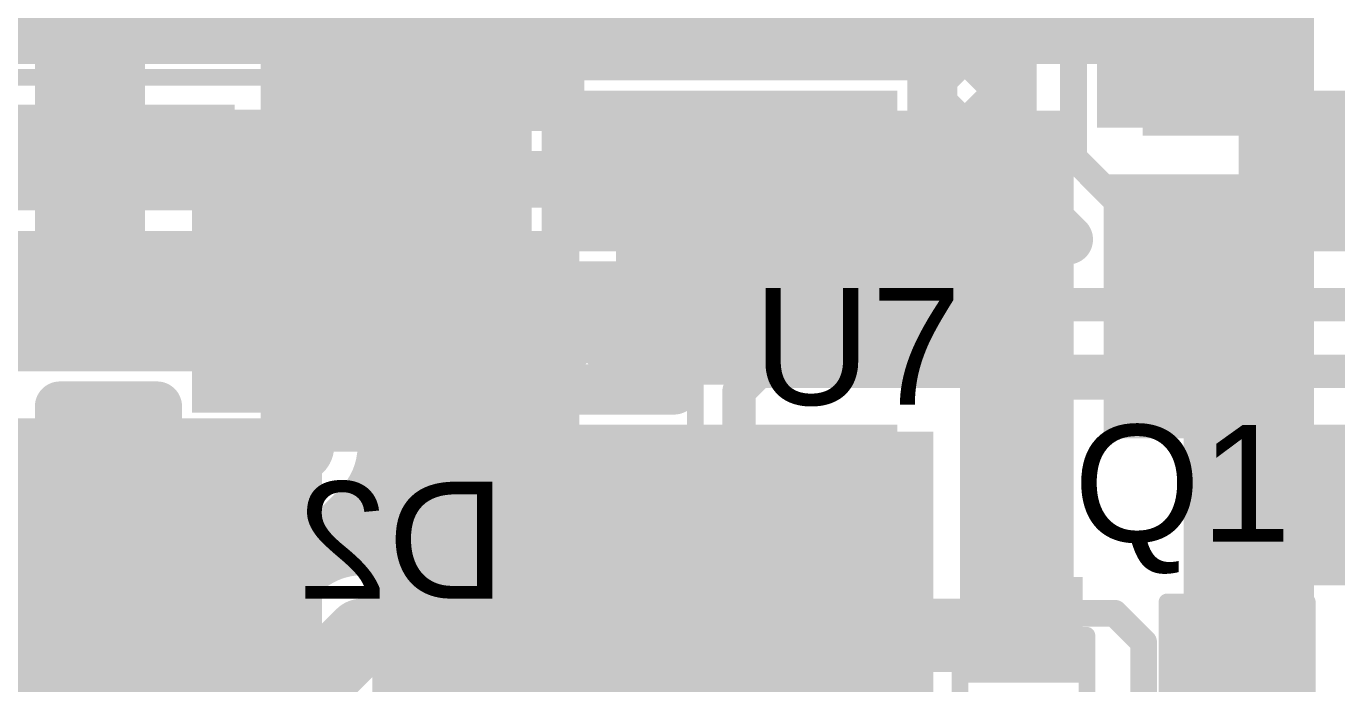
# Model space of a CAD drawing. Header units: millimetres. Extents: x -0.39 to 1.43, y -0.21 to 1.58.
# Drawn here: x -0.0696 to 0.3228, y 0.4265 to 0.6233 of the extents above; entities that cross this region are included whole.
import ezdxf

# ---------------------------------------------------------------- set-up
doc = ezdxf.new("R2010")
doc.units = ezdxf.units.MM
doc.header["$MEASUREMENT"] = 0
for name, color, linetype in [('BottomLayer', 5, 'Continuous'), ('BottomOverlay', 54, 'Continuous'), ('BottomPaste', 16, 'Continuous'), ('BottomSolder', 6, 'Continuous'), ('TopLayer', 1, 'Continuous'), ('TopOverlay', 2, 'Continuous'), ('TopPaste', 8, 'Continuous'), ('TopSolder', 216, 'Continuous'), ('ViaHoleLayer', 16, 'Continuous')]:
    doc.layers.add(name, color=color, linetype=linetype)
doc.styles.add('Arial', font='', dxfattribs={"height": 0.2})
doc.styles.get('Arial').set_extended_font_data('Arial')

# ---------------------------------------------------------------- blocks, each defined once
blk = doc.blocks.new('PHF254SMD___B_15')
at = {"layer": 'BottomLayer'}
for points in [[(-0.02008, 0.15354), (0.02008, 0.15354), (0.02008, 0.05512), (-0.02008, 0.05512)], [(0.07992, 0.15354), (0.12008, 0.15354), (0.12008, 0.05512), (0.07992, 0.05512)], [(-0.02008, -0.05512), (0.02008, -0.05512), (0.02008, -0.15354), (-0.02008, -0.15354)], [(0.07992, -0.05512), (0.12008, -0.05512), (0.12008, -0.15354), (0.07992, -0.15354)]]:
    blk.add_hatch(color=5, dxfattribs=at).paths.add_polyline_path(points)
at = {"layer": 'BottomPaste'}
for points in [[(-0.02008, 0.15354), (0.02008, 0.15354), (0.02008, 0.05512), (-0.02008, 0.05512)], [(0.07992, 0.15354), (0.12008, 0.15354), (0.12008, 0.05512), (0.07992, 0.05512)], [(-0.02008, -0.05512), (0.02008, -0.05512), (0.02008, -0.15354), (-0.02008, -0.15354)], [(0.07992, -0.05512), (0.12008, -0.05512), (0.12008, -0.15354), (0.07992, -0.15354)]]:
    blk.add_hatch(color=16, dxfattribs=at).paths.add_polyline_path(points)
at = {"layer": 'BottomSolder'}
for points in [[(-0.02408, 0.15754), (0.02408, 0.15754), (0.02408, 0.05112), (-0.02408, 0.05112)], [(0.07592, 0.15754), (0.12408, 0.15754), (0.12408, 0.05112), (0.07592, 0.05112)], [(-0.02408, -0.05112), (0.02408, -0.05112), (0.02408, -0.15754), (-0.02408, -0.15754)], [(0.07592, -0.05112), (0.12408, -0.05112), (0.12408, -0.15754), (0.07592, -0.15754)]]:
    blk.add_hatch(color=6, dxfattribs=at).paths.add_polyline_path(points)
blk = doc.blocks.new('XL4001E1_24')
at = {"layer": 'TopLayer'}
for points in [[(-0.13386, 0.08681), (-0.06024, 0.08681), (-0.06024, 0.06319), (-0.13386, 0.06319)], [(0.06024, 0.08681), (0.13386, 0.08681), (0.13386, 0.06319), (0.06024, 0.06319)], [(-0.04449, 0.06299), (0.04449, 0.06299), (0.04449, -0.06299), (-0.04449, -0.06299)], [(-0.13386, 0.03681), (-0.06024, 0.03681), (-0.06024, 0.01319), (-0.13386, 0.01319)], [(0.06024, 0.03681), (0.13386, 0.03681), (0.13386, 0.01319), (0.06024, 0.01319)], [(-0.13386, -0.01319), (-0.06024, -0.01319), (-0.06024, -0.03681), (-0.13386, -0.03681)], [(0.06024, -0.01319), (0.13386, -0.01319), (0.13386, -0.03681), (0.06024, -0.03681)], [(-0.13386, -0.06319), (-0.06024, -0.06319), (-0.06024, -0.08681), (-0.13386, -0.08681)], [(0.06024, -0.06319), (0.13386, -0.06319), (0.13386, -0.08681), (0.06024, -0.08681)]]:
    blk.add_hatch(color=1, dxfattribs=at).paths.add_polyline_path(points)
at = {"layer": 'TopPaste'}
for points in [[(-0.13386, 0.08681), (-0.06024, 0.08681), (-0.06024, 0.06319), (-0.13386, 0.06319)], [(0.06024, 0.08681), (0.13386, 0.08681), (0.13386, 0.06319), (0.06024, 0.06319)], [(-0.04449, 0.06299), (0.04449, 0.06299), (0.04449, -0.06299), (-0.04449, -0.06299)], [(-0.13386, 0.03681), (-0.06024, 0.03681), (-0.06024, 0.01319), (-0.13386, 0.01319)], [(0.06024, 0.03681), (0.13386, 0.03681), (0.13386, 0.01319), (0.06024, 0.01319)], [(-0.13386, -0.01319), (-0.06024, -0.01319), (-0.06024, -0.03681), (-0.13386, -0.03681)], [(0.06024, -0.01319), (0.13386, -0.01319), (0.13386, -0.03681), (0.06024, -0.03681)], [(-0.13386, -0.06319), (-0.06024, -0.06319), (-0.06024, -0.08681), (-0.13386, -0.08681)], [(0.06024, -0.06319), (0.13386, -0.06319), (0.13386, -0.08681), (0.06024, -0.08681)]]:
    blk.add_hatch(color=8, dxfattribs=at).paths.add_polyline_path(points)
at = {"layer": 'TopSolder'}
for points in [[(-0.13786, 0.09081), (-0.05624, 0.09081), (-0.05624, 0.05919), (-0.13786, 0.05919)], [(0.05624, 0.09081), (0.13786, 0.09081), (0.13786, 0.05919), (0.05624, 0.05919)], [(-0.04849, 0.06699), (0.04849, 0.06699), (0.04849, -0.06699), (-0.04849, -0.06699)], [(-0.13786, 0.04081), (-0.05624, 0.04081), (-0.05624, 0.00919), (-0.13786, 0.00919)], [(0.05624, 0.04081), (0.13786, 0.04081), (0.13786, 0.00919), (0.05624, 0.00919)], [(-0.13786, -0.00919), (-0.05624, -0.00919), (-0.05624, -0.04081), (-0.13786, -0.04081)], [(0.05624, -0.00919), (0.13786, -0.00919), (0.13786, -0.04081), (0.05624, -0.04081)], [(-0.13786, -0.05919), (-0.05624, -0.05919), (-0.05624, -0.09081), (-0.13786, -0.09081)], [(0.05624, -0.05919), (0.13786, -0.05919), (0.13786, -0.09081), (0.05624, -0.09081)]]:
    blk.add_hatch(color=216, dxfattribs=at).paths.add_polyline_path(points)
at = {"layer": 'TopOverlay'}
for points, const_width in [([(-0.10762, 0.1, 1), (-0.11587, 0.1, 1)], 0.01), ([(-0.11837, 0.1, 1), (-0.11337, 0.1, 1)], 0.005), ([(-0.11012, 0.1, 1), (-0.10512, 0.1, 1)], 0.005), ([(-0.07525, 0.099, 1), (-0.07275, 0.099, 1)], 0.0025), ([(0.06875, 0.099, 1), (0.07125, 0.099, 1)], 0.0025), ([(-0.07525, -0.1, 1), (-0.07275, -0.1, 1)], 0.0025), ([(0.07275, -0.1, 1), (0.07525, -0.1, 1)], 0.0025)]:
    blk.add_lwpolyline(points, format="xyb", close=True, dxfattribs=dict(at, const_width=const_width))
at = {"layer": 'TopOverlay', "const_width": 0.005}
for points in [[(-0.074, 0.099), (0.07, 0.099)], [(-0.074, -0.1), (0.074, -0.1)]]:
    blk.add_lwpolyline(points, dxfattribs=at)
blk = doc.blocks.new('RES_2512_B_40')
at = {"layer": 'BottomLayer'}
for points in [[(-0.15945, 0.06693), (-0.09646, 0.06693), (-0.09646, -0.06693), (-0.15945, -0.06693)], [(0.09646, 0.06693), (0.15945, 0.06693), (0.15945, -0.06693), (0.09646, -0.06693)]]:
    blk.add_hatch(color=5, dxfattribs=at).paths.add_polyline_path(points)
at = {"layer": 'BottomPaste'}
for points in [[(-0.15945, 0.06693), (-0.09646, 0.06693), (-0.09646, -0.06693), (-0.15945, -0.06693)], [(0.09646, 0.06693), (0.15945, 0.06693), (0.15945, -0.06693), (0.09646, -0.06693)]]:
    blk.add_hatch(color=16, dxfattribs=at).paths.add_polyline_path(points)
at = {"layer": 'BottomSolder'}
for points in [[(-0.16345, 0.07093), (-0.09246, 0.07093), (-0.09246, -0.07093), (-0.16345, -0.07093)], [(0.09246, 0.07093), (0.16345, 0.07093), (0.16345, -0.07093), (0.09246, -0.07093)]]:
    blk.add_hatch(color=6, dxfattribs=at).paths.add_polyline_path(points)
at = {"layer": 'BottomOverlay', "const_width": 0.01}
for points in [[(-0.167, 0.073), (0.16679, 0.073)], [(-0.167, 0.073), (-0.167, -0.073)], [(0.16679, 0.073), (0.16679, -0.073)], [(-0.167, -0.073), (0.16679, -0.073)]]:
    blk.add_lwpolyline(points, dxfattribs=at)
at = {"layer": 'BottomOverlay', "const_width": 0.005}
for points in [[(-0.1695, 0.073, 1), (-0.1645, 0.073, 1)], [(-0.1695, 0.073, 1), (-0.1645, 0.073, 1)], [(0.16429, 0.073, 1), (0.16929, 0.073, 1)], [(0.16429, 0.073, 1), (0.16929, 0.073, 1)], [(-0.1695, -0.073, 1), (-0.1645, -0.073, 1)], [(-0.1695, -0.073, 1), (-0.1645, -0.073, 1)], [(0.16429, -0.073, 1), (0.16929, -0.073, 1)], [(0.16429, -0.073, 1), (0.16929, -0.073, 1)]]:
    blk.add_lwpolyline(points, format="xyb", close=True, dxfattribs=at)
blk = doc.blocks.new('R__0603_46')
at = {"layer": 'TopLayer'}
for points in [[(-0.015, 0.0175), (-0.015, -0.0175), (-0.045, -0.0175), (-0.045, 0.0175)], [(0.045, 0.0175), (0.045, -0.0175), (0.015, -0.0175), (0.015, 0.0175)]]:
    blk.add_hatch(color=1, dxfattribs=at).paths.add_polyline_path(points)
at = {"layer": 'TopPaste'}
for points in [[(-0.015, 0.0175), (-0.015, -0.0175), (-0.045, -0.0175), (-0.045, 0.0175)], [(0.045, 0.0175), (0.045, -0.0175), (0.015, -0.0175), (0.015, 0.0175)]]:
    blk.add_hatch(color=8, dxfattribs=at).paths.add_polyline_path(points)
at = {"layer": 'TopSolder'}
for points in [[(-0.011, 0.0215), (-0.011, -0.0215), (-0.049, -0.0215), (-0.049, 0.0215)], [(0.049, 0.0215), (0.049, -0.0215), (0.011, -0.0215), (0.011, 0.0215)]]:
    blk.add_hatch(color=216, dxfattribs=at).paths.add_polyline_path(points)
at = {"layer": 'TopOverlay', "const_width": 0.005}
for points in [[(-0.048, -0.021), (-0.048, 0.021)], [(0.048, 0.021), (-0.048, 0.021)], [(0.048, -0.021), (0.048, 0.021)], [(0.048, -0.021), (-0.048, -0.021)]]:
    blk.add_lwpolyline(points, dxfattribs=at)
at = {"layer": 'TopOverlay', "const_width": 0.0025}
for points in [[(-0.04925, 0.021, 1), (-0.04675, 0.021, 1)], [(-0.04925, 0.021, 1), (-0.04675, 0.021, 1)], [(0.04675, 0.021, 1), (0.04925, 0.021, 1)], [(0.04675, 0.021, 1), (0.04925, 0.021, 1)], [(-0.04925, -0.021, 1), (-0.04675, -0.021, 1)], [(-0.04925, -0.021, 1), (-0.04675, -0.021, 1)], [(0.04675, -0.021, 1), (0.04925, -0.021, 1)], [(0.04675, -0.021, 1), (0.04925, -0.021, 1)]]:
    blk.add_lwpolyline(points, format="xyb", close=True, dxfattribs=at)
blk = doc.blocks.new('IRLML2502TRPBF_47')
at = {"layer": 'TopLayer'}
for points in [[(-0.01579, 0.05398), (0.01579, 0.05398), (0.01579, 0.01571), (-0.01579, 0.01571)], [(-0.05319, -0.01571), (-0.02161, -0.01571), (-0.02161, -0.05398), (-0.05319, -0.05398)], [(0.02161, -0.01571), (0.05319, -0.01571), (0.05319, -0.05398), (0.02161, -0.05398)]]:
    blk.add_hatch(color=1, dxfattribs=at).paths.add_polyline_path(points)
at = {"layer": 'TopPaste'}
for points in [[(-0.01579, 0.05398), (0.01579, 0.05398), (0.01579, 0.01571), (-0.01579, 0.01571)], [(-0.05319, -0.01571), (-0.02161, -0.01571), (-0.02161, -0.05398), (-0.05319, -0.05398)], [(0.02161, -0.01571), (0.05319, -0.01571), (0.05319, -0.05398), (0.02161, -0.05398)]]:
    blk.add_hatch(color=8, dxfattribs=at).paths.add_polyline_path(points)
at = {"layer": 'TopSolder'}
for points in [[(-0.01979, 0.05798), (0.01979, 0.05798), (0.01979, 0.01171), (-0.01979, 0.01171)], [(-0.05719, -0.01171), (-0.01761, -0.01171), (-0.01761, -0.05798), (-0.05719, -0.05798)], [(0.01761, -0.01171), (0.05719, -0.01171), (0.05719, -0.05798), (0.01761, -0.05798)]]:
    blk.add_hatch(color=216, dxfattribs=at).paths.add_polyline_path(points)
at = {"layer": 'TopOverlay', "const_width": 0.005}
for points in [[(-0.059, 0.025), (-0.022, 0.025)], [(-0.059, 0.025), (-0.059, -0.02)], [(0.0225, 0.025), (0.0595, 0.025)], [(0.0595, 0.025), (0.0595, -0.02)]]:
    blk.add_lwpolyline(points, dxfattribs=at)
at = {"layer": 'TopOverlay'}
for points, const_width in [([(-0.06025, 0.025, 1), (-0.05775, 0.025, 1)], 0.0025), ([(-0.06025, 0.025, 1), (-0.05775, 0.025, 1)], 0.0025), ([(-0.02325, 0.025, 1), (-0.02075, 0.025, 1)], 0.0025), ([(0.02125, 0.025, 1), (0.02375, 0.025, 1)], 0.0025), ([(0.05825, 0.025, 1), (0.06075, 0.025, 1)], 0.0025), ([(0.05825, 0.025, 1), (0.06075, 0.025, 1)], 0.0025), ([(-0.06025, -0.02, 1), (-0.05775, -0.02, 1)], 0.0025), ([(0.05825, -0.02, 1), (0.06075, -0.02, 1)], 0.0025), ([(-0.06, -0.052, 1), (-0.062, -0.052, 1)], 0.01), ([(-0.0645, -0.052, 1), (-0.0595, -0.052, 1)], 0.005), ([(-0.0625, -0.052, 1), (-0.0575, -0.052, 1)], 0.005)]:
    blk.add_lwpolyline(points, format="xyb", close=True, dxfattribs=dict(at, const_width=const_width))
blk = doc.blocks.new('ETQ_P4M330YFN_55')
at = {"layer": 'TopLayer'}
for points in [[(-0.17323, 0.07087), (-0.05512, 0.07087), (-0.05512, -0.07087), (-0.17323, -0.07087)], [(0.05512, 0.07087), (0.17323, 0.07087), (0.17323, -0.07087), (0.05512, -0.07087)]]:
    blk.add_hatch(color=1, dxfattribs=at).paths.add_polyline_path(points)
at = {"layer": 'TopPaste'}
for points in [[(-0.17323, 0.07087), (-0.05512, 0.07087), (-0.05512, -0.07087), (-0.17323, -0.07087)], [(0.05512, 0.07087), (0.17323, 0.07087), (0.17323, -0.07087), (0.05512, -0.07087)]]:
    blk.add_hatch(color=8, dxfattribs=at).paths.add_polyline_path(points)
at = {"layer": 'TopSolder'}
for points in [[(-0.17723, 0.07487), (-0.05112, 0.07487), (-0.05112, -0.07487), (-0.17723, -0.07487)], [(0.05112, 0.07487), (0.17723, 0.07487), (0.17723, -0.07487), (0.05112, -0.07487)]]:
    blk.add_hatch(color=216, dxfattribs=at).paths.add_polyline_path(points)
at = {"layer": 'TopOverlay', "const_width": 0.005}
for points in [[(-0.12, 0.098, -0.414214), (-0.098, 0.12)], [(0.098, 0.12, -0.414214), (0.12, 0.098)], [(-0.098, -0.12, -0.414214), (-0.12, -0.098)], [(0.12, -0.098, -0.414214), (0.098, -0.12)]]:
    blk.add_lwpolyline(points, format="xyb", dxfattribs=at)
for points in [[(-0.098, 0.12), (0.097, 0.12)], [(-0.12, 0.081), (-0.12, 0.098)], [(0.12, 0.081), (0.12, 0.098)], [(-0.12, -0.098), (-0.12, -0.081)], [(0.12, -0.098), (0.12, -0.081)], [(-0.098, -0.12), (0.097, -0.12)]]:
    blk.add_lwpolyline(points, dxfattribs=at)
at = {"layer": 'TopOverlay'}
for points, const_width in [([(-0.09925, 0.12, 1), (-0.09675, 0.12, 1)], 0.0025), ([(-0.09925, 0.12, 1), (-0.09675, 0.12, 1)], 0.0025), ([(0.09575, 0.12, 1), (0.09825, 0.12, 1)], 0.0025), ([(0.09675, 0.12, 1), (0.09925, 0.12, 1)], 0.0025), ([(-0.12125, 0.098, 1), (-0.11875, 0.098, 1)], 0.0025), ([(-0.12125, 0.098, 1), (-0.11875, 0.098, 1)], 0.0025), ([(0.11875, 0.098, 1), (0.12125, 0.098, 1)], 0.0025), ([(0.11875, 0.098, 1), (0.12125, 0.098, 1)], 0.0025), ([(-0.13161, 0.084, 1), (-0.14239, 0.084, 1)], 0.01), ([(-0.14489, 0.084, 1), (-0.13989, 0.084, 1)], 0.005), ([(-0.13411, 0.084, 1), (-0.12911, 0.084, 1)], 0.005), ([(-0.12125, 0.081, 1), (-0.11875, 0.081, 1)], 0.0025), ([(0.11875, 0.081, 1), (0.12125, 0.081, 1)], 0.0025), ([(-0.12125, -0.081, 1), (-0.11875, -0.081, 1)], 0.0025), ([(0.11875, -0.081, 1), (0.12125, -0.081, 1)], 0.0025), ([(-0.12125, -0.098, 1), (-0.11875, -0.098, 1)], 0.0025), ([(-0.12125, -0.098, 1), (-0.11875, -0.098, 1)], 0.0025), ([(0.11875, -0.098, 1), (0.12125, -0.098, 1)], 0.0025), ([(0.11875, -0.098, 1), (0.12125, -0.098, 1)], 0.0025), ([(-0.09925, -0.12, 1), (-0.09675, -0.12, 1)], 0.0025), ([(-0.09925, -0.12, 1), (-0.09675, -0.12, 1)], 0.0025), ([(0.09575, -0.12, 1), (0.09825, -0.12, 1)], 0.0025), ([(0.09675, -0.12, 1), (0.09925, -0.12, 1)], 0.0025)]:
    blk.add_lwpolyline(points, format="xyb", close=True, dxfattribs=dict(at, const_width=const_width))
blk = doc.blocks.new('MSK4010_56')
at = {"layer": 'TopLayer'}
for points in [[(-0.03543, 0.01378), (-0.01181, 0.01378), (-0.01181, -0.01378), (-0.03543, -0.01378)], [(0.01181, 0.01378), (0.03543, 0.01378), (0.03543, -0.01378), (0.01181, -0.01378)]]:
    blk.add_hatch(color=1, dxfattribs=at).paths.add_polyline_path(points)
at = {"layer": 'TopOverlay'}
for points in [[(0.026, 0.01401), (0.056, 0.01401), (0.056, 0.02101), (0.026, 0.02101)], [(0.037, -0.01499), (0.056, -0.01499), (0.056, 0.01501), (0.037, 0.01501)], [(0.026, -0.02099), (0.056, -0.02099), (0.056, -0.01399), (0.026, -0.01399)]]:
    blk.add_hatch(color=2, dxfattribs=at).paths.add_polyline_path(points)
at = {"layer": 'TopPaste'}
for points in [[(-0.03543, 0.01378), (-0.01181, 0.01378), (-0.01181, -0.01378), (-0.03543, -0.01378)], [(0.01181, 0.01378), (0.03543, 0.01378), (0.03543, -0.01378), (0.01181, -0.01378)]]:
    blk.add_hatch(color=8, dxfattribs=at).paths.add_polyline_path(points)
at = {"layer": 'TopSolder'}
for points in [[(-0.03943, 0.01778), (-0.00781, 0.01778), (-0.00781, -0.01778), (-0.03943, -0.01778)], [(0.00781, 0.01778), (0.03943, 0.01778), (0.03943, -0.01778), (0.00781, -0.01778)]]:
    blk.add_hatch(color=216, dxfattribs=at).paths.add_polyline_path(points)
at = {"layer": 'TopOverlay', "const_width": 0.005}
for points in [[(0.026, 0.019), (-0.022, 0.019)], [(-0.022, 0.017), (-0.022, 0.01897)], [(-0.022, -0.01897), (-0.022, -0.017)], [(0.026, -0.019), (-0.022, -0.019)]]:
    blk.add_lwpolyline(points, dxfattribs=at)
at = {"layer": 'TopOverlay', "const_width": 0.0025}
for points in [[(-0.02325, 0.019, 1), (-0.02075, 0.019, 1)], [(-0.02325, 0.01897, 1), (-0.02075, 0.01897, 1)], [(0.02475, 0.019, 1), (0.02725, 0.019, 1)], [(-0.02325, 0.017, 1), (-0.02075, 0.017, 1)], [(-0.02325, -0.017, 1), (-0.02075, -0.017, 1)], [(-0.02325, -0.01897, 1), (-0.02075, -0.01897, 1)], [(-0.02325, -0.019, 1), (-0.02075, -0.019, 1)], [(0.02475, -0.019, 1), (0.02725, -0.019, 1)]]:
    blk.add_lwpolyline(points, format="xyb", close=True, dxfattribs=at)
blk = doc.blocks.new('PMEG3030EP_115_B_57')
at = {"layer": 'BottomLayer'}
for points in [[(-0.11417, 0.04134), (-0.05906, 0.04134), (-0.05906, -0.04134), (-0.11417, -0.04134)], [(0.05906, 0.04134), (0.11417, 0.04134), (0.11417, -0.04134), (0.05906, -0.04134)]]:
    blk.add_hatch(color=5, dxfattribs=at).paths.add_polyline_path(points)
at = {"layer": 'BottomOverlay'}
for points in [[(0.08, 0.045), (0.155, 0.045), (0.155, 0.057), (0.08, 0.057)], [(0.118, -0.045), (0.155, -0.045), (0.155, 0.045), (0.118, 0.045)], [(0.08, -0.057), (0.155, -0.057), (0.155, -0.045), (0.08, -0.045)]]:
    blk.add_hatch(color=54, dxfattribs=at).paths.add_polyline_path(points)
at = {"layer": 'BottomPaste'}
for points in [[(-0.11417, 0.04134), (-0.05906, 0.04134), (-0.05906, -0.04134), (-0.11417, -0.04134)], [(0.05906, 0.04134), (0.11417, 0.04134), (0.11417, -0.04134), (0.05906, -0.04134)]]:
    blk.add_hatch(color=16, dxfattribs=at).paths.add_polyline_path(points)
at = {"layer": 'BottomSolder'}
for points in [[(-0.11817, 0.04534), (-0.05506, 0.04534), (-0.05506, -0.04534), (-0.11817, -0.04534)], [(0.05506, 0.04534), (0.11817, 0.04534), (0.11817, -0.04534), (0.05506, -0.04534)]]:
    blk.add_hatch(color=6, dxfattribs=at).paths.add_polyline_path(points)
at = {"layer": 'BottomOverlay', "const_width": 0.005}
for points in [[(-0.078, 0.048), (-0.078, 0.055)], [(-0.078, 0.055), (0.09, 0.055)], [(-0.078, -0.055), (-0.078, -0.048)], [(-0.078, -0.055), (0.09, -0.055)]]:
    blk.add_lwpolyline(points, dxfattribs=at)
at = {"layer": 'BottomOverlay', "const_width": 0.0025}
for points in [[(-0.07925, 0.055, 1), (-0.07675, 0.055, 1)], [(-0.07925, 0.055, 1), (-0.07675, 0.055, 1)], [(0.08875, 0.055, 1), (0.09125, 0.055, 1)], [(-0.07925, 0.048, 1), (-0.07675, 0.048, 1)], [(-0.07925, -0.048, 1), (-0.07675, -0.048, 1)], [(-0.07925, -0.055, 1), (-0.07675, -0.055, 1)], [(-0.07925, -0.055, 1), (-0.07675, -0.055, 1)], [(0.08875, -0.055, 1), (0.09125, -0.055, 1)]]:
    blk.add_lwpolyline(points, format="xyb", close=True, dxfattribs=at)

msp = doc.modelspace()

# ---------------------------------------------------------------- hatches: boundary and pattern name
at = {"layer": 'BottomLayer'}
msp.add_hatch(color=5, dxfattribs=at).paths.add_polyline_path([(-0.067, 0.524), (-0.034, 0.524), (-0.034, 0.818), (-0.067, 0.818)])
h = msp.add_hatch(color=5, dxfattribs=at)
edge = h.paths.add_edge_path()
edge.add_arc((0.26884, 0.56421), 0.01181, 0, 360)
h = msp.add_hatch(color=5, dxfattribs=at)
edge = h.paths.add_edge_path()
edge.add_arc((-0.051, 0.543), 0.01181, 0, 360)
h = msp.add_hatch(color=5, dxfattribs=at)
edge = h.paths.add_edge_path()
edge.add_arc((-0.001, 0.485), 0.01181, 0, 360)
h = msp.add_hatch(color=5, dxfattribs=at)
edge = h.paths.add_edge_path()
edge.add_arc((0.23377, 0.441), 0.01181, 0, 360)
at = {"layer": 'TopLayer'}
for points in [[(0.009, 0.596), (0.089, 0.596), (0.089, 1.046), (0.009, 1.046)], [(0.251, 0.593), (0.316, 0.593), (0.316, 0.659), (0.251, 0.659)], [(-0.086, 0.612), (0.277, 0.612), (0.277, 0.654), (-0.086, 0.654)], [(0.107, 0.516), (0.227, 0.516), (0.227, 0.598), (0.107, 0.598)], [(0.21, 0.428), (0.244, 0.428), (0.244, 0.598), (0.21, 0.598)], [(0.253, 0.5), (0.307, 0.5), (0.307, 0.579), (0.253, 0.579)], [(0.277, 0.419), (0.316, 0.419), (0.316, 0.579), (0.277, 0.579)], [(-0.188, 0.52), (0.096, 0.52), (0.096, 0.562), (-0.188, 0.562)], [(0.034, 0.453), (0.096, 0.453), (0.096, 0.55), (0.034, 0.55)], [(-0.156, 0.298), (0.019, 0.298), (0.019, 0.506), (-0.156, 0.506)], [(0.034, 0.298), (0.202, 0.298), (0.202, 0.502), (0.034, 0.502)]]:
    msp.add_hatch(color=1, dxfattribs=at).paths.add_polyline_path(points)
h = msp.add_hatch(color=1, dxfattribs=at)
edge = h.paths.add_edge_path()
edge.add_arc((0.26884, 0.56421), 0.01181, 0, 360)
h = msp.add_hatch(color=1, dxfattribs=at)
edge = h.paths.add_edge_path()
edge.add_arc((-0.051, 0.543), 0.01181, 0, 360)
h = msp.add_hatch(color=1, dxfattribs=at)
edge = h.paths.add_edge_path()
edge.add_arc((-0.001, 0.485), 0.01181, 0, 360)
h = msp.add_hatch(color=1, dxfattribs=at)
edge = h.paths.add_edge_path()
edge.add_arc((0.23377, 0.441), 0.01181, 0, 360)
at = {"layer": 'ViaHoleLayer'}
h = msp.add_hatch(color=16, dxfattribs=at)
edge = h.paths.add_edge_path()
edge.add_arc((0.26884, 0.56421), 0.00591, 0, 360)
h = msp.add_hatch(color=16, dxfattribs=at)
edge = h.paths.add_edge_path()
edge.add_arc((-0.051, 0.543), 0.00591, 0, 360)
h = msp.add_hatch(color=16, dxfattribs=at)
edge = h.paths.add_edge_path()
edge.add_arc((-0.001, 0.485), 0.00591, 0, 360)
h = msp.add_hatch(color=16, dxfattribs=at)
edge = h.paths.add_edge_path()
edge.add_arc((0.23377, 0.441), 0.00591, 0, 360)

# ---------------------------------------------------------------- linework, layer by layer
at = {"layer": 'BottomLayer'}
for points, const_width in [([(0.244, 0.584), (0.244, 0.93758)], 0.008), ([(0.2255, 0.584), (0.2255, 0.72092)], 0.015), ([(0.0155, 0.70089), (0.10181, 0.61458)], 0.015), ([(0.17972, 0.61458), (0.2255, 0.66036)], 0.015), ([(0.01161, 0.49761), (0.01161, 0.65539)], 0.022), ([(0.03711, 0.60884), (0.03711, 0.65539)], 0.015), ([(0.03711, 0.65099), (0.07429, 0.61382)], 0.015), ([(0.03711, 0.61339), (0.07429, 0.65057)], 0.015), ([(0.05367, 0.60167), (0.09743, 0.64542)], 0.015), ([(0.09487, 0.61458), (0.12571, 0.64542)], 0.015), ([(0.09926, 0.64542), (0.1301, 0.61458)], 0.015), ([(0.12315, 0.61458), (0.15399, 0.64542)], 0.015), ([(0.12754, 0.64542), (0.15838, 0.61458)], 0.015), ([(0.15144, 0.61458), (0.18228, 0.64542)], 0.015), ([(0.15583, 0.64542), (0.18667, 0.61458)], 0.015), ([(0.18411, 0.64542), (0.2255, 0.60403)], 0.015), ([(0.20171, 0.60829), (0.2255, 0.63207)], 0.015), ([(0.03711, 0.62271), (0.05099, 0.60884)], 0.015), ([(0.07429, 0.61458), (0.20171, 0.61458)], 0.015), ([(0.07429, 0.54542), (0.07429, 0.61458)], 0.015), ([(0.20171, 0.5595), (0.20171, 0.61458)], 0.015), ([(0.03711, 0.60884), (0.05367, 0.60884)], 0.015), ([(0.05099, 0.60884), (0.05367, 0.60615)], 0.015), ([(0.05367, 0.49716), (0.05367, 0.60884)], 0.015), ([(0.05367, 0.60615), (0.07429, 0.58554)], 0.015), ([(0.20171, 0.58), (0.2255, 0.60379)], 0.015), ([(0.20171, 0.59953), (0.24175, 0.5595)], 0.015), ([(0.05367, 0.57338), (0.07429, 0.594)], 0.015), ([(0.05367, 0.57787), (0.07429, 0.55725)], 0.015), ([(0.138, 0.58), (0.14386, 0.57414)], 0.01), ([(0.244, 0.584), (0.264, 0.564)], 0.008), ([(0.2095, 0.5595), (0.22691, 0.57692)], 0.015), ([(0.14386, 0.54586), (0.14386, 0.57414)], 0.01), ([(0.20171, 0.57125), (0.21346, 0.5595)], 0.015), ([(0.23092, 0.57092), (0.24234, 0.5595)], 0.015), ([(0.05367, 0.5451), (0.07429, 0.56571)], 0.015), ([(0.23778, 0.5595), (0.24006, 0.56178)], 0.015), ([(0.20171, 0.5595), (0.24234, 0.5595)], 0.015), ([(0.05367, 0.54958), (0.08868, 0.51458)], 0.015), ([(0.05367, 0.51682), (0.08228, 0.54542)], 0.015), ([(0.07429, 0.54542), (0.12436, 0.54542)], 0.015), ([(0.07972, 0.51458), (0.11056, 0.54542)], 0.015), ([(0.08612, 0.54542), (0.11696, 0.51458)], 0.015), ([(0.1144, 0.54542), (0.13098, 0.52884)], 0.015), ([(0.14386, 0.54586), (0.14972, 0.54)], 0.01), ([(0.10801, 0.51458), (0.12797, 0.53455)], 0.015), ([(0.14972, 0.54), (0.37025, 0.54)], 0.01), ([(0.05367, 0.5213), (0.07429, 0.50068)], 0.015), ([(0.07429, 0.51458), (0.12436, 0.51458)], 0.015), ([(0.07429, 0.50914), (0.07972, 0.51458)], 0.015), ([(0.07429, 0.4665), (0.07429, 0.51458)], 0.015), ([(0.14386, 0.51414), (0.14972, 0.52)], 0.01), ([(0.14972, 0.52), (0.3817, 0.52)], 0.01), ([(0.14386, 0.48586), (0.14386, 0.51414)], 0.01), ([(-0.0595, 0.5095), (-0.03044, 0.5095)], 0.015), ([(-0.0595, 0.48849), (-0.03849, 0.5095)], 0.015), ([(-0.0595, 0.46), (-0.0595, 0.5095)], 0.015), ([(-0.04767, 0.5095), (-0.02703, 0.48886)], 0.015), ([(-0.03044, 0.49716), (-0.03044, 0.5095)], 0.015), ([(0.03164, 0.4665), (0.07429, 0.50914)], 0.015), ([(-0.001, 0.485), (0.01161, 0.49761)], 0.022), ([(-0.03044, 0.49716), (-0.02433, 0.49716)], 0.015), ([(0.03711, 0.49716), (0.05367, 0.49716)], 0.015), ([(0.04953, 0.49716), (0.07429, 0.4724)], 0.015), ([(-0.0595, 0.46021), (-0.02573, 0.49398)], 0.015), ([(-0.0595, 0.49305), (-0.02645, 0.46)], 0.015), ([(0.03364, 0.48476), (0.0519, 0.4665)], 0.015), ([(0.138, 0.48), (0.14386, 0.48586)], 0.01), ([(0.02161, 0.47155), (0.02962, 0.47955)], 0.015), ([(0.05993, 0.4665), (0.07429, 0.48086)], 0.015), ([(-0.03143, 0.46), (-0.02212, 0.46931)], 0.015), ([(0.02041, 0.46971), (0.02447, 0.46565)], 0.015), ([(-0.0595, 0.46477), (-0.05473, 0.46)], 0.015), ([(0.031, 0.4665), (0.07429, 0.4665)], 0.015), ([(-0.0595, 0.46), (-0.01257, 0.46)], 0.015), ([(-0.01257, 0.4395), (-0.01257, 0.46)], 0.015), ([(-0.01257, 0.45057), (-0.00425, 0.45889)], 0.015), ([(-0.00656, 0.4395), (0.01294, 0.459)], 0.015), ([(0.00286, 0.45897), (0.00789, 0.45395)], 0.015), ([(-0.01257, 0.44612), (-0.00626, 0.43981)], 0.015), ([(0.004, 0.414), (0.031, 0.441)], 0.022), ([(0.031, 0.441), (0.23377, 0.441)], 0.022), ([(-0.01257, 0.4395), (-0.00656, 0.4395)], 0.015)]:
    msp.add_lwpolyline(points, dxfattribs=dict(at, const_width=const_width))
for points, const_width in [([(0.03336, 0.62271, 1), (0.04086, 0.62271, 1)], 0.0075), ([(0.03336, 0.61339, 1), (0.04086, 0.61339, 1)], 0.0075), ([(0.07054, 0.61458, 1), (0.07804, 0.61458, 1)], 0.0075), ([(0.07054, 0.61458, 1), (0.07804, 0.61458, 1)], 0.0075), ([(0.07054, 0.61382, 1), (0.07804, 0.61382, 1)], 0.0075), ([(0.09112, 0.61458, 1), (0.09862, 0.61458, 1)], 0.0075), ([(0.09806, 0.61458, 1), (0.10556, 0.61458, 1)], 0.0075), ([(0.1194, 0.61458, 1), (0.1269, 0.61458, 1)], 0.0075), ([(0.12635, 0.61458, 1), (0.13385, 0.61458, 1)], 0.0075), ([(0.14769, 0.61458, 1), (0.15519, 0.61458, 1)], 0.0075), ([(0.15463, 0.61458, 1), (0.16213, 0.61458, 1)], 0.0075), ([(0.17597, 0.61458, 1), (0.18347, 0.61458, 1)], 0.0075), ([(0.18292, 0.61458, 1), (0.19042, 0.61458, 1)], 0.0075), ([(0.19796, 0.61458, 1), (0.20546, 0.61458, 1)], 0.0075), ([(0.19796, 0.61458, 1), (0.20546, 0.61458, 1)], 0.0075), ([(0.03336, 0.60884, 1), (0.04086, 0.60884, 1)], 0.0075), ([(0.03336, 0.60884, 1), (0.04086, 0.60884, 1)], 0.0075), ([(0.04724, 0.60884, 1), (0.05474, 0.60884, 1)], 0.0075), ([(0.04724, 0.60884, 1), (0.05474, 0.60884, 1)], 0.0075), ([(0.04992, 0.60884, 1), (0.05742, 0.60884, 1)], 0.0075), ([(0.04992, 0.60884, 1), (0.05742, 0.60884, 1)], 0.0075), ([(0.04992, 0.60615, 1), (0.05742, 0.60615, 1)], 0.0075), ([(0.04992, 0.60615, 1), (0.05742, 0.60615, 1)], 0.0075), ([(0.19796, 0.60829, 1), (0.20546, 0.60829, 1)], 0.0075), ([(0.04992, 0.60167, 1), (0.05742, 0.60167, 1)], 0.0075), ([(0.22175, 0.60403, 1), (0.22925, 0.60403, 1)], 0.0075), ([(0.22175, 0.60379, 1), (0.22925, 0.60379, 1)], 0.0075), ([(0.19796, 0.59953, 1), (0.20546, 0.59953, 1)], 0.0075), ([(0.07054, 0.594, 1), (0.07804, 0.594, 1)], 0.0075), ([(0.07054, 0.58554, 1), (0.07804, 0.58554, 1)], 0.0075), ([(0.22175, 0.584, 1), (0.22925, 0.584, 1)], 0.0075), ([(0.22175, 0.584, 1), (0.22925, 0.584, 1)], 0.0075), ([(0.22175, 0.584, 1), (0.22925, 0.584, 1)], 0.0075), ([(0.04992, 0.57787, 1), (0.05742, 0.57787, 1)], 0.0075), ([(0.1355, 0.58, 1), (0.1405, 0.58, 1)], 0.005), ([(0.19796, 0.58, 1), (0.20546, 0.58, 1)], 0.0075), ([(0.242, 0.584, 1), (0.246, 0.584, 1)], 0.004), ([(0.242, 0.584, 1), (0.246, 0.584, 1)], 0.004), ([(0.04992, 0.57338, 1), (0.05742, 0.57338, 1)], 0.0075), ([(0.22316, 0.57692, 1), (0.23066, 0.57692, 1)], 0.0075), ([(0.14136, 0.57414, 1), (0.14636, 0.57414, 1)], 0.005), ([(0.14136, 0.57414, 1), (0.14636, 0.57414, 1)], 0.005), ([(0.19796, 0.57125, 1), (0.20546, 0.57125, 1)], 0.0075), ([(0.22717, 0.57092, 1), (0.23467, 0.57092, 1)], 0.0075), ([(0.22717, 0.57092, 1), (0.23467, 0.57092, 1)], 0.0075), ([(0.22717, 0.57092, 1), (0.23467, 0.57092, 1)], 0.0075), ([(0.07054, 0.56571, 1), (0.07804, 0.56571, 1)], 0.0075), ([(0.23631, 0.56178, 1), (0.24381, 0.56178, 1)], 0.0075), ([(0.19796, 0.5595, 1), (0.20546, 0.5595, 1)], 0.0075), ([(0.19796, 0.5595, 1), (0.20546, 0.5595, 1)], 0.0075), ([(0.20575, 0.5595, 1), (0.21325, 0.5595, 1)], 0.0075), ([(0.20971, 0.5595, 1), (0.21721, 0.5595, 1)], 0.0075), ([(0.23403, 0.5595, 1), (0.24153, 0.5595, 1)], 0.0075), ([(0.238, 0.5595, 1), (0.2455, 0.5595, 1)], 0.0075), ([(0.23859, 0.5595, 1), (0.24609, 0.5595, 1)], 0.0075), ([(0.23859, 0.5595, 1), (0.24609, 0.5595, 1)], 0.0075), ([(0.262, 0.564, 1), (0.266, 0.564, 1)], 0.004), ([(0.07054, 0.55725, 1), (0.07804, 0.55725, 1)], 0.0075), ([(0.04992, 0.54958, 1), (0.05742, 0.54958, 1)], 0.0075), ([(0.04992, 0.5451, 1), (0.05742, 0.5451, 1)], 0.0075), ([(0.07054, 0.54542, 1), (0.07804, 0.54542, 1)], 0.0075), ([(0.07054, 0.54542, 1), (0.07804, 0.54542, 1)], 0.0075), ([(0.07853, 0.54542, 1), (0.08603, 0.54542, 1)], 0.0075), ([(0.08237, 0.54542, 1), (0.08987, 0.54542, 1)], 0.0075), ([(0.10681, 0.54542, 1), (0.11431, 0.54542, 1)], 0.0075), ([(0.11065, 0.54542, 1), (0.11815, 0.54542, 1)], 0.0075), ([(0.12061, 0.54542, 1), (0.12811, 0.54542, 1)], 0.0075), ([(0.12061, 0.54542, 1), (0.12811, 0.54542, 1)], 0.0075), ([(0.12061, 0.54542, 1), (0.12811, 0.54542, 1)], 0.0075), ([(0.14136, 0.54586, 1), (0.14636, 0.54586, 1)], 0.005), ([(0.14136, 0.54586, 1), (0.14636, 0.54586, 1)], 0.005), ([(0.12422, 0.53455, 1), (0.13172, 0.53455, 1)], 0.0075), ([(0.14722, 0.54, 1), (0.15222, 0.54, 1)], 0.005), ([(0.14722, 0.54, 1), (0.15222, 0.54, 1)], 0.005), ([(0.12632, 0.53207, 1), (0.13382, 0.53207, 1)], 0.0075), ([(0.12632, 0.53207, 1), (0.13382, 0.53207, 1)], 0.0075), ([(0.12632, 0.52793, 1), (0.13382, 0.52793, 1)], 0.0075), ([(0.12632, 0.52793, 1), (0.13382, 0.52793, 1)], 0.0075), ([(0.12723, 0.52884, 1), (0.13473, 0.52884, 1)], 0.0075), ([(0.04992, 0.5213, 1), (0.05742, 0.5213, 1)], 0.0075), ([(0.04992, 0.51682, 1), (0.05742, 0.51682, 1)], 0.0075), ([(0.07054, 0.51458, 1), (0.07804, 0.51458, 1)], 0.0075), ([(0.07054, 0.51458, 1), (0.07804, 0.51458, 1)], 0.0075), ([(0.07597, 0.51458, 1), (0.08347, 0.51458, 1)], 0.0075), ([(0.07597, 0.51458, 1), (0.08347, 0.51458, 1)], 0.0075), ([(0.08493, 0.51458, 1), (0.09243, 0.51458, 1)], 0.0075), ([(0.10426, 0.51458, 1), (0.11176, 0.51458, 1)], 0.0075), ([(0.11321, 0.51458, 1), (0.12071, 0.51458, 1)], 0.0075), ([(0.12061, 0.51458, 1), (0.12811, 0.51458, 1)], 0.0075), ([(0.12061, 0.51458, 1), (0.12811, 0.51458, 1)], 0.0075), ([(0.12061, 0.51458, 1), (0.12811, 0.51458, 1)], 0.0075), ([(0.14722, 0.52, 1), (0.15222, 0.52, 1)], 0.005), ([(0.14722, 0.52, 1), (0.15222, 0.52, 1)], 0.005), ([(0.14136, 0.51414, 1), (0.14636, 0.51414, 1)], 0.005), ([(0.14136, 0.51414, 1), (0.14636, 0.51414, 1)], 0.005), ([(-0.06325, 0.5095, 1), (-0.05575, 0.5095, 1)], 0.0075), ([(-0.06325, 0.5095, 1), (-0.05575, 0.5095, 1)], 0.0075), ([(-0.05142, 0.5095, 1), (-0.04392, 0.5095, 1)], 0.0075), ([(-0.04224, 0.5095, 1), (-0.03474, 0.5095, 1)], 0.0075), ([(-0.03419, 0.5095, 1), (-0.02669, 0.5095, 1)], 0.0075), ([(-0.03419, 0.5095, 1), (-0.02669, 0.5095, 1)], 0.0075), ([(0.07054, 0.50914, 1), (0.07804, 0.50914, 1)], 0.0075), ([(0.07054, 0.50914, 1), (0.07804, 0.50914, 1)], 0.0075), ([(0.00611, 0.49761, 1), (0.01711, 0.49761, 1)], 0.011), ([(0.00611, 0.49761, 1), (0.01711, 0.49761, 1)], 0.011), ([(0.07054, 0.50068, 1), (0.07804, 0.50068, 1)], 0.0075), ([(-0.03419, 0.49716, 1), (-0.02669, 0.49716, 1)], 0.0075), ([(-0.03419, 0.49716, 1), (-0.02669, 0.49716, 1)], 0.0075), ([(-0.02808, 0.49716, 1), (-0.02058, 0.49716, 1)], 0.0075), ([(-0.02808, 0.49716, 1), (-0.02058, 0.49716, 1)], 0.0075), ([(0.03336, 0.49716, 1), (0.04086, 0.49716, 1)], 0.0075), ([(0.03336, 0.49716, 1), (0.04086, 0.49716, 1)], 0.0075), ([(0.03336, 0.49716, 1), (0.04086, 0.49716, 1)], 0.0075), ([(0.04578, 0.49716, 1), (0.05328, 0.49716, 1)], 0.0075), ([(0.04992, 0.49716, 1), (0.05742, 0.49716, 1)], 0.0075), ([(0.04992, 0.49716, 1), (0.05742, 0.49716, 1)], 0.0075), ([(-0.06325, 0.49305, 1), (-0.05575, 0.49305, 1)], 0.0075), ([(-0.02948, 0.49398, 1), (-0.02198, 0.49398, 1)], 0.0075), ([(-0.06325, 0.48849, 1), (-0.05575, 0.48849, 1)], 0.0075), ([(-0.03078, 0.48886, 1), (-0.02328, 0.48886, 1)], 0.0075), ([(-0.0065, 0.485, 1), (0.0045, 0.485, 1)], 0.011), ([(0.02989, 0.48476, 1), (0.03739, 0.48476, 1)], 0.0075), ([(0.14136, 0.48586, 1), (0.14636, 0.48586, 1)], 0.005), ([(0.14136, 0.48586, 1), (0.14636, 0.48586, 1)], 0.005), ([(0.02587, 0.47955, 1), (0.03337, 0.47955, 1)], 0.0075), ([(0.02587, 0.47955, 1), (0.03337, 0.47955, 1)], 0.0075), ([(0.0259, 0.47958, 1), (0.0334, 0.47958, 1)], 0.0075), ([(0.07054, 0.48086, 1), (0.07804, 0.48086, 1)], 0.0075), ([(0.1355, 0.48, 1), (0.1405, 0.48, 1)], 0.005), ([(0.01786, 0.47155, 1), (0.02536, 0.47155, 1)], 0.0075), ([(0.01786, 0.47155, 1), (0.02536, 0.47155, 1)], 0.0075), ([(0.07054, 0.4724, 1), (0.07804, 0.4724, 1)], 0.0075), ([(-0.02587, 0.46931, 1), (-0.01837, 0.46931, 1)], 0.0075), ([(0.01666, 0.46971, 1), (0.02416, 0.46971, 1)], 0.0075), ([(-0.06325, 0.46477, 1), (-0.05575, 0.46477, 1)], 0.0075), ([(0.02072, 0.46565, 1), (0.02822, 0.46565, 1)], 0.0075), ([(0.02725, 0.4665, 1), (0.03475, 0.4665, 1)], 0.0075), ([(0.02725, 0.4665, 1), (0.03475, 0.4665, 1)], 0.0075), ([(0.02725, 0.4665, 1), (0.03475, 0.4665, 1)], 0.0075), ([(0.02789, 0.4665, 1), (0.03539, 0.4665, 1)], 0.0075), ([(0.04815, 0.4665, 1), (0.05565, 0.4665, 1)], 0.0075), ([(0.05618, 0.4665, 1), (0.06368, 0.4665, 1)], 0.0075), ([(0.07054, 0.4665, 1), (0.07804, 0.4665, 1)], 0.0075), ([(0.07054, 0.4665, 1), (0.07804, 0.4665, 1)], 0.0075), ([(-0.06325, 0.46021, 1), (-0.05575, 0.46021, 1)], 0.0075), ([(-0.06325, 0.46, 1), (-0.05575, 0.46, 1)], 0.0075), ([(-0.06325, 0.46, 1), (-0.05575, 0.46, 1)], 0.0075), ([(-0.05848, 0.46, 1), (-0.05098, 0.46, 1)], 0.0075), ([(-0.03518, 0.46, 1), (-0.02768, 0.46, 1)], 0.0075), ([(-0.0302, 0.46, 1), (-0.0227, 0.46, 1)], 0.0075), ([(-0.01632, 0.46, 1), (-0.00882, 0.46, 1)], 0.0075), ([(-0.01632, 0.46, 1), (-0.00882, 0.46, 1)], 0.0075), ([(-0.008, 0.45889, 1), (-0.0005, 0.45889, 1)], 0.0075), ([(-0.00089, 0.45897, 1), (0.00661, 0.45897, 1)], 0.0075), ([(0.00919, 0.459, 1), (0.01669, 0.459, 1)], 0.0075), ([(0.00919, 0.459, 1), (0.01669, 0.459, 1)], 0.0075), ([(0.00922, 0.45903, 1), (0.01672, 0.45903, 1)], 0.0075), ([(0.00414, 0.45395, 1), (0.01164, 0.45395, 1)], 0.0075), ([(-0.01632, 0.45057, 1), (-0.00882, 0.45057, 1)], 0.0075), ([(-0.01632, 0.44612, 1), (-0.00882, 0.44612, 1)], 0.0075), ([(0.0255, 0.441, 1), (0.0365, 0.441, 1)], 0.011), ([(0.0255, 0.441, 1), (0.0365, 0.441, 1)], 0.011), ([(0.22827, 0.441, 1), (0.23927, 0.441, 1)], 0.011), ([(-0.01632, 0.4395, 1), (-0.00882, 0.4395, 1)], 0.0075), ([(-0.01632, 0.4395, 1), (-0.00882, 0.4395, 1)], 0.0075), ([(-0.01031, 0.4395, 1), (-0.00281, 0.4395, 1)], 0.0075), ([(-0.01031, 0.4395, 1), (-0.00281, 0.4395, 1)], 0.0075), ([(-0.01001, 0.43981, 1), (-0.00251, 0.43981, 1)], 0.0075)]:
    msp.add_lwpolyline(points, format="xyb", close=True, dxfattribs=dict(at, const_width=const_width))
at = {"layer": 'BottomLayer', "const_width": 0.015}
for points in [[(0.23092, 0.57092, -0.198912), (0.2255, 0.584)], [(0.23092, 0.57092, -0.198912), (0.2255, 0.584)], [(0.13007, 0.53207, -0.193098), (0.12436, 0.54542)], [(0.13007, 0.53207, -0.193098), (0.12436, 0.54542)], [(0.12436, 0.51458, -0.193098), (0.13007, 0.52793)], [(0.12436, 0.51458, -0.193098), (0.13007, 0.52793)], [(0.02161, 0.47155, -0.9724), (-0.02433, 0.49716)], [(0.03711, 0.49716, -0.194715), (0.02962, 0.47955)], [(0.03711, 0.49716, -0.194301), (0.02965, 0.47958)], [(0.01294, 0.459, -0.199327), (0.031, 0.4665)], [(0.01297, 0.45903, -0.198912), (0.031, 0.4665)]]:
    msp.add_lwpolyline(points, format="xyb", dxfattribs=at)
at = {"layer": 'TopLayer'}
for points, const_width in [([(0.04905, 0.58601), (0.04905, 0.659)], 0.01), ([(-0.181, 0.584), (-0.048, 0.584)], 0.022), ([(-0.04881, 0.58319), (-0.048, 0.584)], 0.022), ([(0.00331, 0.57851), (0.0925, 0.57851)], 0.015), ([(0.00331, 0.5765), (0.0925, 0.5765)], 0.015), ([(0.23377, 0.44762), (0.25631, 0.44762)], 0.008), ([(0.25631, 0.44762), (0.265, 0.43894)], 0.008), ([(0.265, -0.07056), (0.265, 0.43894)], 0.008)]:
    msp.add_lwpolyline(points, dxfattribs=dict(at, const_width=const_width))
for points, const_width in [([(-0.05431, 0.58319, 1), (-0.04331, 0.58319, 1)], 0.011), ([(-0.0535, 0.584, 1), (-0.0425, 0.584, 1)], 0.011), ([(-0.0535, 0.584, 1), (-0.0425, 0.584, 1)], 0.011), ([(0.04655, 0.58601, 1), (0.05155, 0.58601, 1)], 0.005), ([(-0.00044, 0.57851, 1), (0.00706, 0.57851, 1)], 0.0075), ([(0.08875, 0.57851, 1), (0.09625, 0.57851, 1)], 0.0075), ([(-0.00044, 0.5765, 1), (0.00706, 0.5765, 1)], 0.0075), ([(0.08875, 0.5765, 1), (0.09625, 0.5765, 1)], 0.0075), ([(0.23177, 0.44762, 1), (0.23577, 0.44762, 1)], 0.004), ([(0.25431, 0.44762, 1), (0.25831, 0.44762, 1)], 0.004), ([(0.25431, 0.44762, 1), (0.25831, 0.44762, 1)], 0.004), ([(0.263, 0.43894, 1), (0.267, 0.43894, 1)], 0.004), ([(0.263, 0.43894, 1), (0.267, 0.43894, 1)], 0.004)]:
    msp.add_lwpolyline(points, format="xyb", close=True, dxfattribs=dict(at, const_width=const_width))

# ---------------------------------------------------------------- block references
for name, p, rotation in [('PHF254SMD___B_15', (0.24233, 0.58), 270), ('IRLML2502TRPBF_47', (0.253, 0.573), 90), ('RES_2512_B_40', (-0.094, 0.28605), 90), ('MSK4010_56', (0.229, 0.419), 270), ('R__0603_46', (0.293, 0.403), 270)]:
    msp.add_blockref(name, p, dxfattribs=dict(rotation=rotation))
for name, p in [('XL4001E1_24', (0.04905, 0.659)), ('PMEG3030EP_115_B_57', (-0.075, 0.553)), ('ETQ_P4M330YFN_55', (0.01074, 0.42074))]:
    msp.add_blockref(name, p)

# ---------------------------------------------------------------- texts
at = {"layer": 'BottomOverlay', "style": 'Arial', "text_generation_flag": 2}
msp.add_text('D2', height=0.035, dxfattribs=at).set_placement((0.074, 0.452))
at = {"layer": 'TopOverlay', "style": 'Arial'}
for s, p in [('U7', (0.148, 0.51)), ('Q1', (0.244, 0.469))]:
    msp.add_text(s, height=0.035, dxfattribs=at).set_placement(p)

doc.saveas('drawing.dxf')
